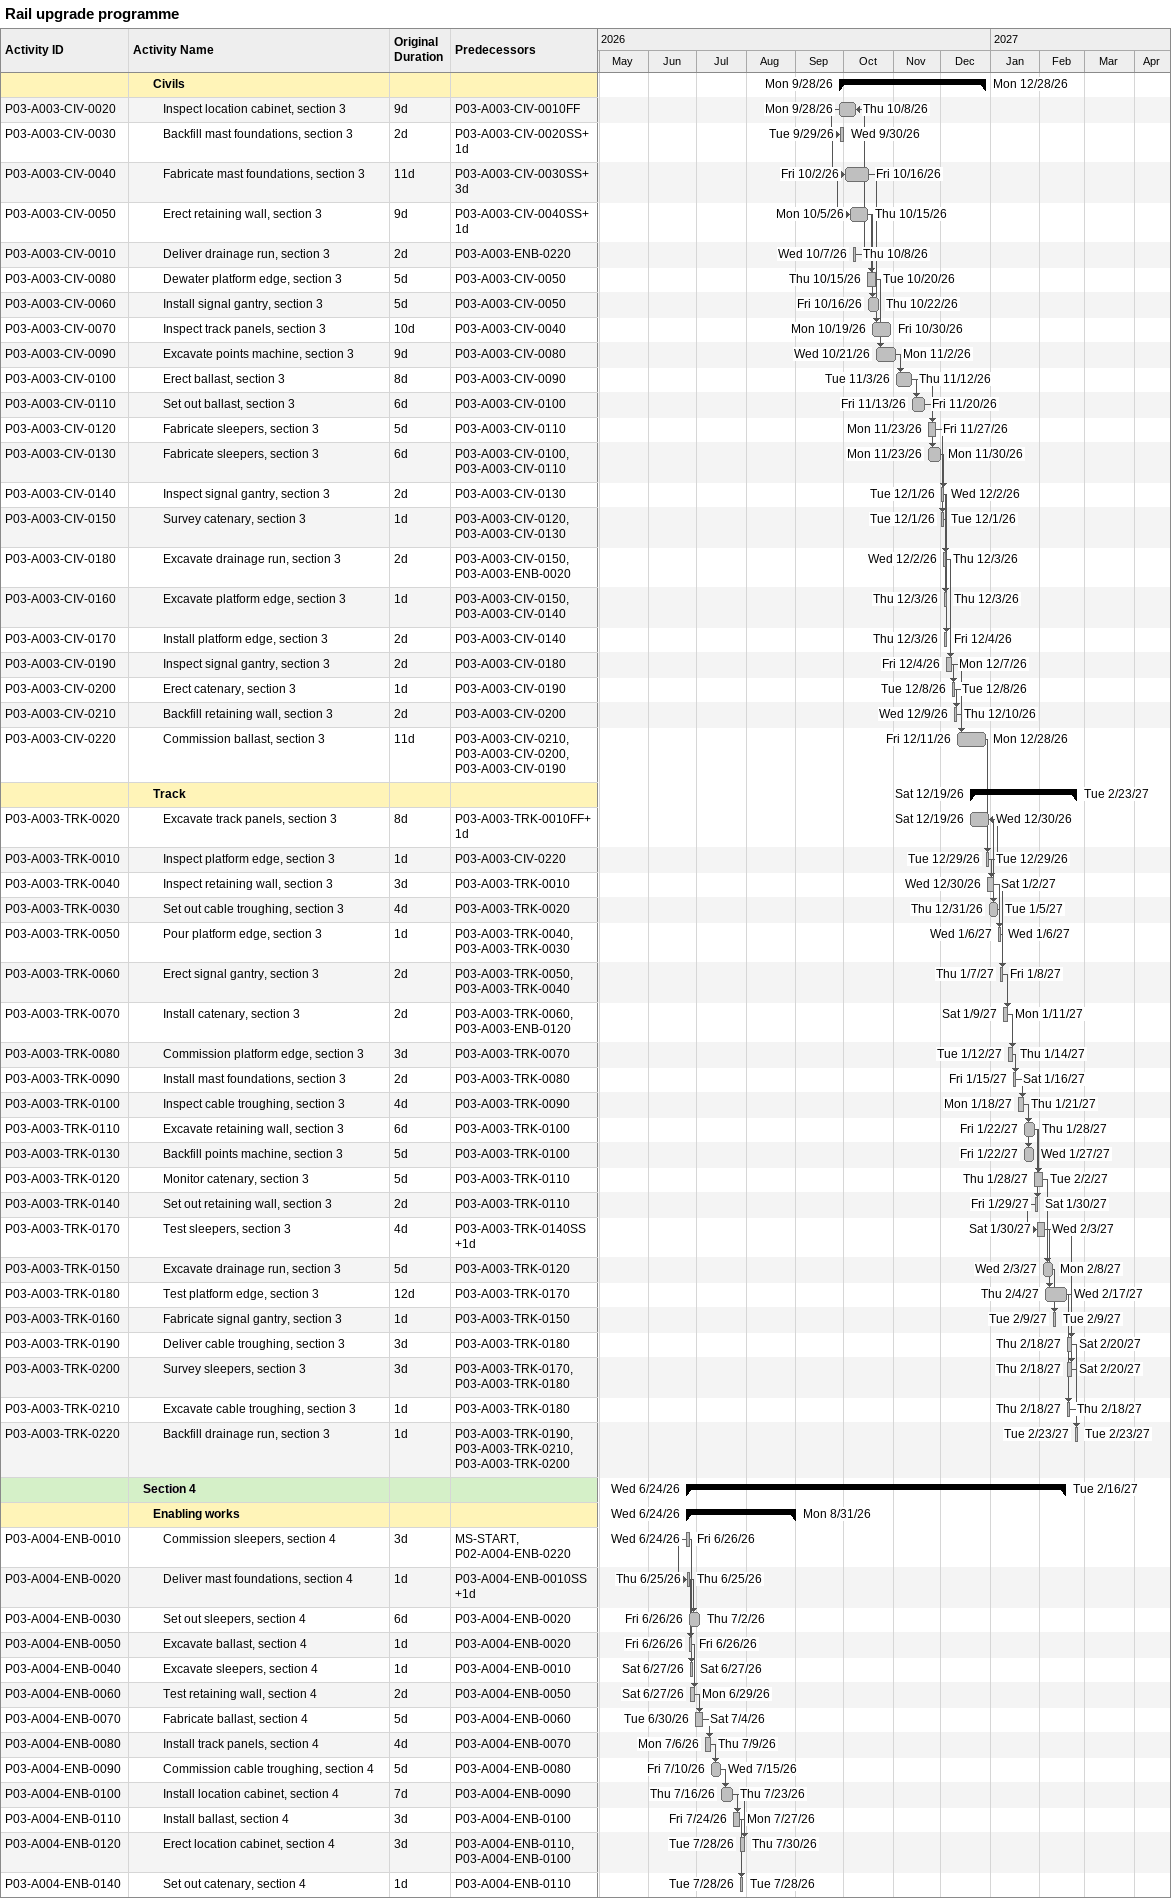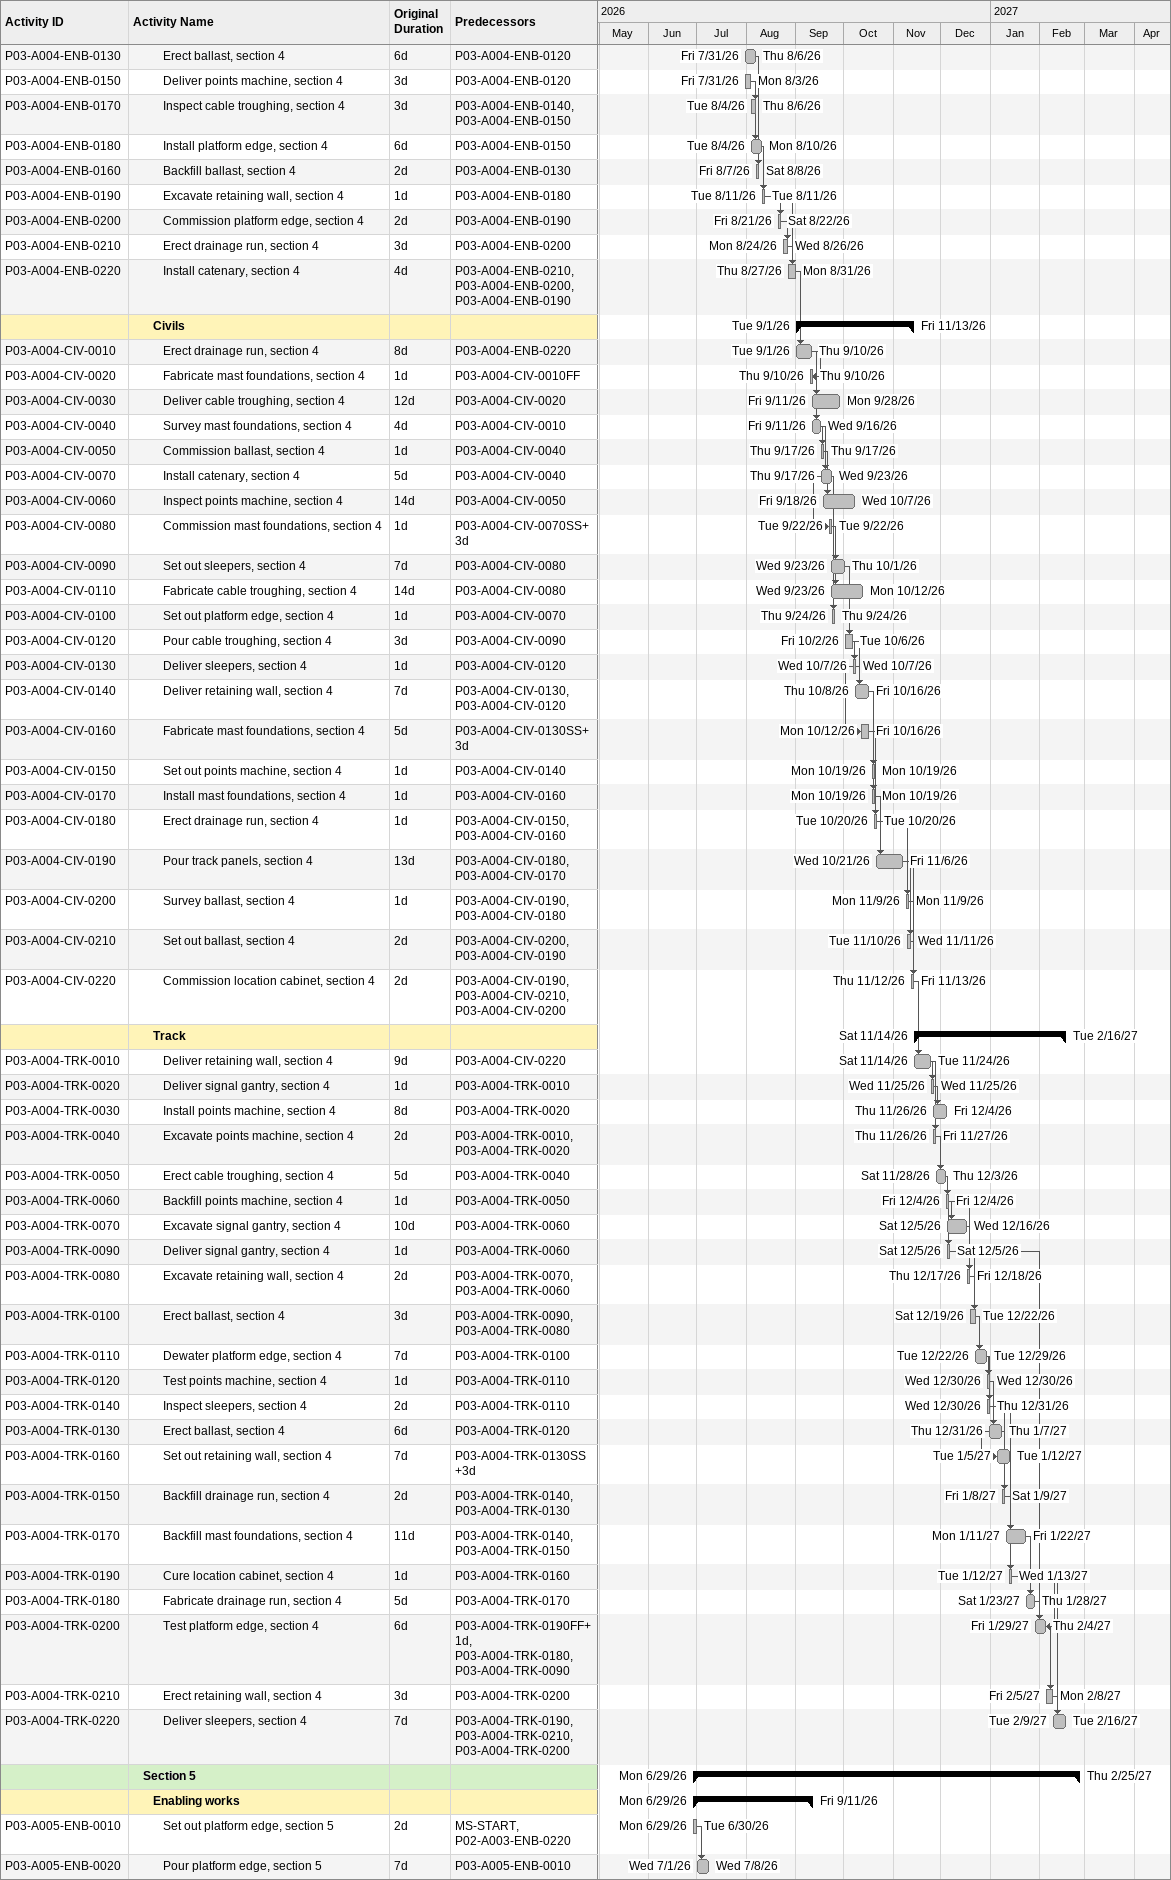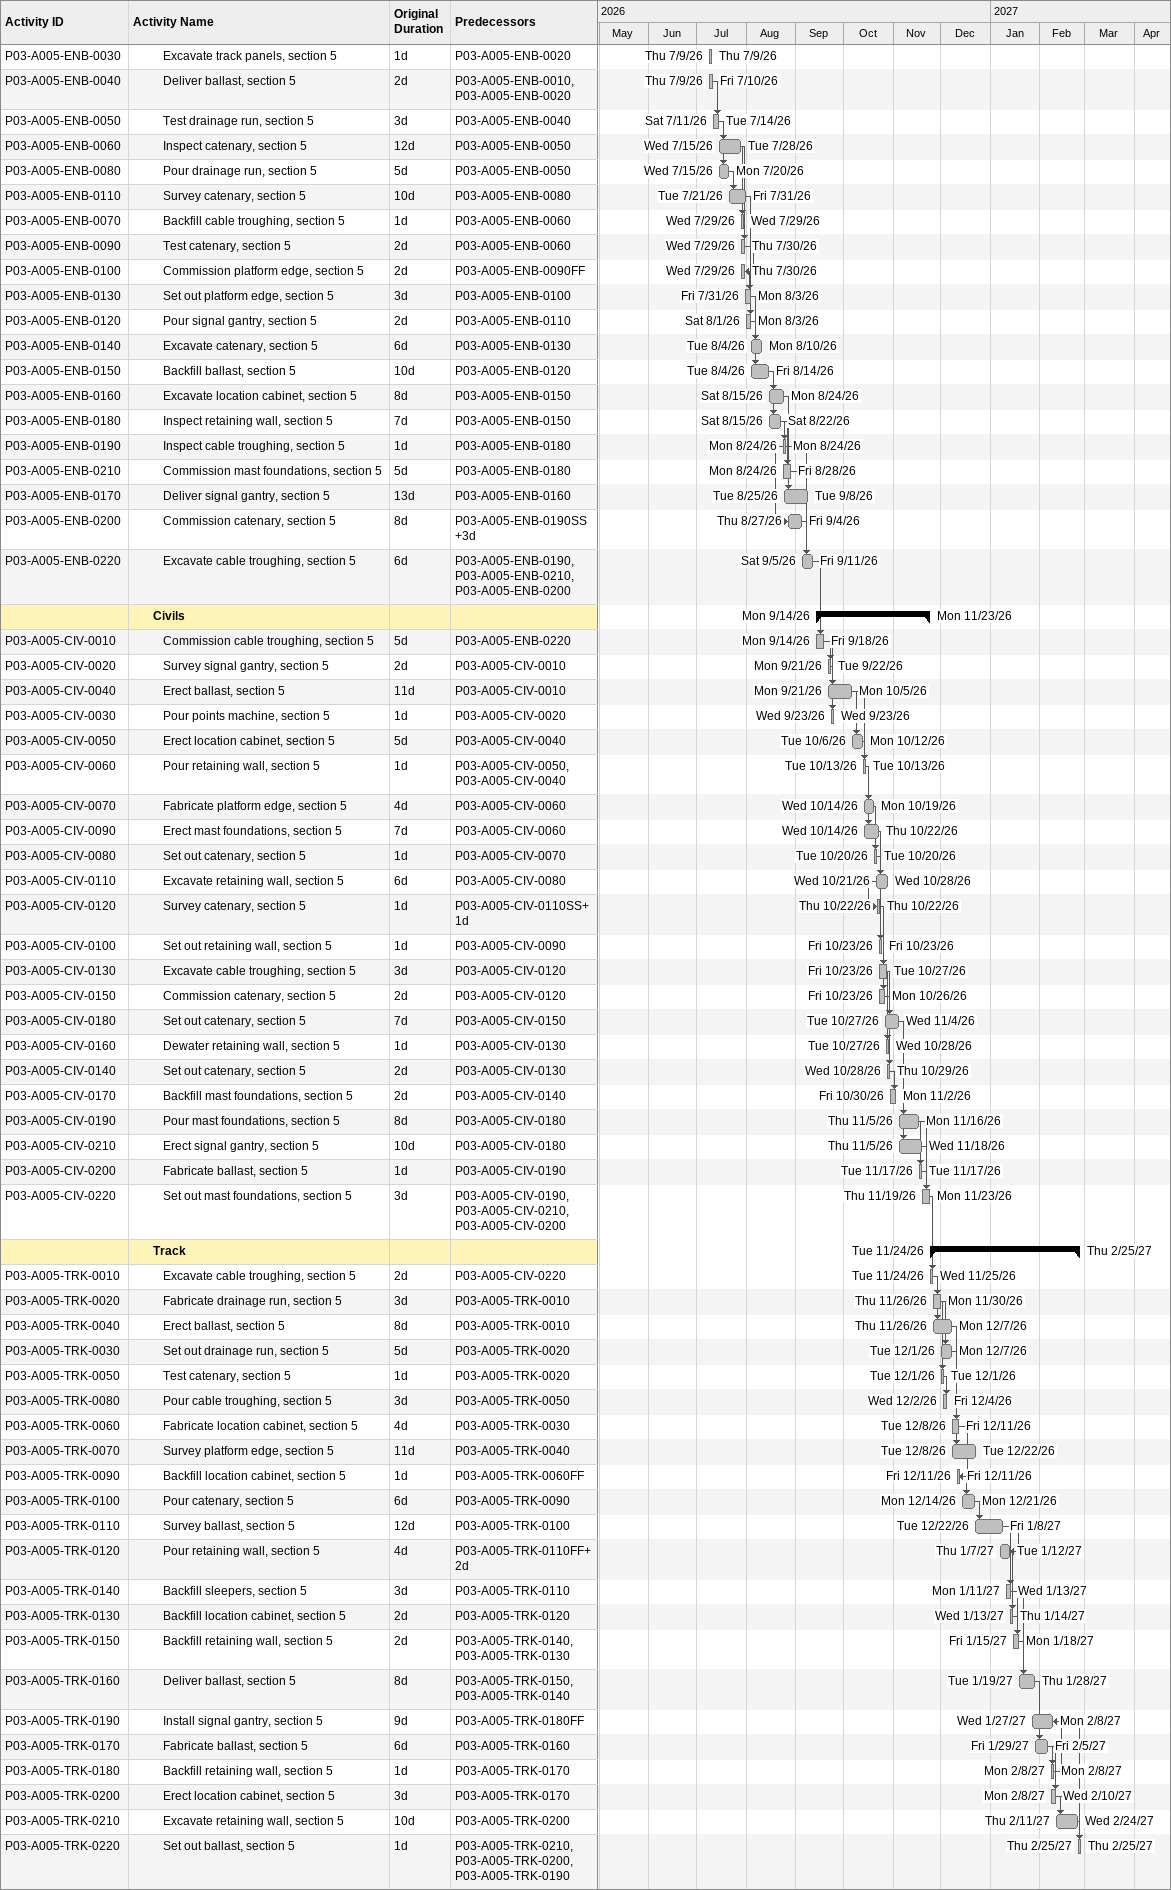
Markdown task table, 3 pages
Rail upgrade programme

| ID | Level | Task | Original duration | Start | Finish | Predecessors |
|---|---|---|---|---|---|---|
|  | 3 | **Civils** |  | 2026-09-28 | 2026-12-28 |  |
| P03-A003-CIV-0020 | 4 | Inspect location cabinet, section 3 | 9d | 2026-09-28 | 2026-10-08 | P03-A003-CIV-0010FF |
| P03-A003-CIV-0030 | 4 | Backfill mast foundations, section 3 | 2d | 2026-09-29 | 2026-09-30 | P03-A003-CIV-0020SS+1d |
| P03-A003-CIV-0040 | 4 | Fabricate mast foundations, section 3 | 11d | 2026-10-02 | 2026-10-16 | P03-A003-CIV-0030SS+3d |
| P03-A003-CIV-0050 | 4 | Erect retaining wall, section 3 | 9d | 2026-10-05 | 2026-10-15 | P03-A003-CIV-0040SS+1d |
| P03-A003-CIV-0010 | 4 | Deliver drainage run, section 3 | 2d | 2026-10-07 | 2026-10-08 | P03-A003-ENB-0220 |
| P03-A003-CIV-0080 | 4 | Dewater platform edge, section 3 | 5d | 2026-10-15 | 2026-10-20 | P03-A003-CIV-0050 |
| P03-A003-CIV-0060 | 4 | Install signal gantry, section 3 | 5d | 2026-10-16 | 2026-10-22 | P03-A003-CIV-0050 |
| P03-A003-CIV-0070 | 4 | Inspect track panels, section 3 | 10d | 2026-10-19 | 2026-10-30 | P03-A003-CIV-0040 |
| P03-A003-CIV-0090 | 4 | Excavate points machine, section 3 | 9d | 2026-10-21 | 2026-11-02 | P03-A003-CIV-0080 |
| P03-A003-CIV-0100 | 4 | Erect ballast, section 3 | 8d | 2026-11-03 | 2026-11-12 | P03-A003-CIV-0090 |
| P03-A003-CIV-0110 | 4 | Set out ballast, section 3 | 6d | 2026-11-13 | 2026-11-20 | P03-A003-CIV-0100 |
| P03-A003-CIV-0120 | 4 | Fabricate sleepers, section 3 | 5d | 2026-11-23 | 2026-11-27 | P03-A003-CIV-0110 |
| P03-A003-CIV-0130 | 4 | Fabricate sleepers, section 3 | 6d | 2026-11-23 | 2026-11-30 | P03-A003-CIV-0100, P03-A003-CIV-0110 |
| P03-A003-CIV-0140 | 4 | Inspect signal gantry, section 3 | 2d | 2026-12-01 | 2026-12-02 | P03-A003-CIV-0130 |
| P03-A003-CIV-0150 | 4 | Survey catenary, section 3 | 1d | 2026-12-01 | 2026-12-01 | P03-A003-CIV-0120, P03-A003-CIV-0130 |
| P03-A003-CIV-0180 | 4 | Excavate drainage run, section 3 | 2d | 2026-12-02 | 2026-12-03 | P03-A003-CIV-0150, P03-A003-ENB-0020 |
| P03-A003-CIV-0160 | 4 | Excavate platform edge, section 3 | 1d | 2026-12-03 | 2026-12-03 | P03-A003-CIV-0150, P03-A003-CIV-0140 |
| P03-A003-CIV-0170 | 4 | Install platform edge, section 3 | 2d | 2026-12-03 | 2026-12-04 | P03-A003-CIV-0140 |
| P03-A003-CIV-0190 | 4 | Inspect signal gantry, section 3 | 2d | 2026-12-04 | 2026-12-07 | P03-A003-CIV-0180 |
| P03-A003-CIV-0200 | 4 | Erect catenary, section 3 | 1d | 2026-12-08 | 2026-12-08 | P03-A003-CIV-0190 |
| P03-A003-CIV-0210 | 4 | Backfill retaining wall, section 3 | 2d | 2026-12-09 | 2026-12-10 | P03-A003-CIV-0200 |
| P03-A003-CIV-0220 | 4 | Commission ballast, section 3 | 11d | 2026-12-11 | 2026-12-28 | P03-A003-CIV-0210, P03-A003-CIV-0200, P03-A003-CIV-0190 |
|  | 3 | **Track** |  | 2026-12-19 | 2027-02-23 |  |
| P03-A003-TRK-0020 | 4 | Excavate track panels, section 3 | 8d | 2026-12-19 | 2026-12-30 | P03-A003-TRK-0010FF+1d |
| P03-A003-TRK-0010 | 4 | Inspect platform edge, section 3 | 1d | 2026-12-29 | 2026-12-29 | P03-A003-CIV-0220 |
| P03-A003-TRK-0040 | 4 | Inspect retaining wall, section 3 | 3d | 2026-12-30 | 2027-01-02 | P03-A003-TRK-0010 |
| P03-A003-TRK-0030 | 4 | Set out cable troughing, section 3 | 4d | 2026-12-31 | 2027-01-05 | P03-A003-TRK-0020 |
| P03-A003-TRK-0050 | 4 | Pour platform edge, section 3 | 1d | 2027-01-06 | 2027-01-06 | P03-A003-TRK-0040, P03-A003-TRK-0030 |
| P03-A003-TRK-0060 | 4 | Erect signal gantry, section 3 | 2d | 2027-01-07 | 2027-01-08 | P03-A003-TRK-0050, P03-A003-TRK-0040 |
| P03-A003-TRK-0070 | 4 | Install catenary, section 3 | 2d | 2027-01-09 | 2027-01-11 | P03-A003-TRK-0060, P03-A003-ENB-0120 |
| P03-A003-TRK-0080 | 4 | Commission platform edge, section 3 | 3d | 2027-01-12 | 2027-01-14 | P03-A003-TRK-0070 |
| P03-A003-TRK-0090 | 4 | Install mast foundations, section 3 | 2d | 2027-01-15 | 2027-01-16 | P03-A003-TRK-0080 |
| P03-A003-TRK-0100 | 4 | Inspect cable troughing, section 3 | 4d | 2027-01-18 | 2027-01-21 | P03-A003-TRK-0090 |
| P03-A003-TRK-0110 | 4 | Excavate retaining wall, section 3 | 6d | 2027-01-22 | 2027-01-28 | P03-A003-TRK-0100 |
| P03-A003-TRK-0130 | 4 | Backfill points machine, section 3 | 5d | 2027-01-22 | 2027-01-27 | P03-A003-TRK-0100 |
| P03-A003-TRK-0120 | 4 | Monitor catenary, section 3 | 5d | 2027-01-28 | 2027-02-02 | P03-A003-TRK-0110 |
| P03-A003-TRK-0140 | 4 | Set out retaining wall, section 3 | 2d | 2027-01-29 | 2027-01-30 | P03-A003-TRK-0110 |
| P03-A003-TRK-0170 | 4 | Test sleepers, section 3 | 4d | 2027-01-30 | 2027-02-03 | P03-A003-TRK-0140SS+1d |
| P03-A003-TRK-0150 | 4 | Excavate drainage run, section 3 | 5d | 2027-02-03 | 2027-02-08 | P03-A003-TRK-0120 |
| P03-A003-TRK-0180 | 4 | Test platform edge, section 3 | 12d | 2027-02-04 | 2027-02-17 | P03-A003-TRK-0170 |
| P03-A003-TRK-0160 | 4 | Fabricate signal gantry, section 3 | 1d | 2027-02-09 | 2027-02-09 | P03-A003-TRK-0150 |
| P03-A003-TRK-0190 | 4 | Deliver cable troughing, section 3 | 3d | 2027-02-18 | 2027-02-20 | P03-A003-TRK-0180 |
| P03-A003-TRK-0200 | 4 | Survey sleepers, section 3 | 3d | 2027-02-18 | 2027-02-20 | P03-A003-TRK-0170, P03-A003-TRK-0180 |
| P03-A003-TRK-0210 | 4 | Excavate cable troughing, section 3 | 1d | 2027-02-18 | 2027-02-18 | P03-A003-TRK-0180 |
| P03-A003-TRK-0220 | 4 | Backfill drainage run, section 3 | 1d | 2027-02-23 | 2027-02-23 | P03-A003-TRK-0190, P03-A003-TRK-0210, P03-A003-TRK-0200 |
|  | 2 | **Section 4** |  | 2026-06-24 | 2027-02-16 |  |
|  | 3 | **Enabling works** |  | 2026-06-24 | 2026-08-31 |  |
| P03-A004-ENB-0010 | 4 | Commission sleepers, section 4 | 3d | 2026-06-24 | 2026-06-26 | MS-START, P02-A004-ENB-0220 |
| P03-A004-ENB-0020 | 4 | Deliver mast foundations, section 4 | 1d | 2026-06-25 | 2026-06-25 | P03-A004-ENB-0010SS+1d |
| P03-A004-ENB-0030 | 4 | Set out sleepers, section 4 | 6d | 2026-06-26 | 2026-07-02 | P03-A004-ENB-0020 |
| P03-A004-ENB-0050 | 4 | Excavate ballast, section 4 | 1d | 2026-06-26 | 2026-06-26 | P03-A004-ENB-0020 |
| P03-A004-ENB-0040 | 4 | Excavate sleepers, section 4 | 1d | 2026-06-27 | 2026-06-27 | P03-A004-ENB-0010 |
| P03-A004-ENB-0060 | 4 | Test retaining wall, section 4 | 2d | 2026-06-27 | 2026-06-29 | P03-A004-ENB-0050 |
| P03-A004-ENB-0070 | 4 | Fabricate ballast, section 4 | 5d | 2026-06-30 | 2026-07-04 | P03-A004-ENB-0060 |
| P03-A004-ENB-0080 | 4 | Install track panels, section 4 | 4d | 2026-07-06 | 2026-07-09 | P03-A004-ENB-0070 |
| P03-A004-ENB-0090 | 4 | Commission cable troughing, section 4 | 5d | 2026-07-10 | 2026-07-15 | P03-A004-ENB-0080 |
| P03-A004-ENB-0100 | 4 | Install location cabinet, section 4 | 7d | 2026-07-16 | 2026-07-23 | P03-A004-ENB-0090 |
| P03-A004-ENB-0110 | 4 | Install ballast, section 4 | 3d | 2026-07-24 | 2026-07-27 | P03-A004-ENB-0100 |
| P03-A004-ENB-0120 | 4 | Erect location cabinet, section 4 | 3d | 2026-07-28 | 2026-07-30 | P03-A004-ENB-0110, P03-A004-ENB-0100 |
| P03-A004-ENB-0140 | 4 | Set out catenary, section 4 | 1d | 2026-07-28 | 2026-07-28 | P03-A004-ENB-0110 |
| P03-A004-ENB-0130 | 4 | Erect ballast, section 4 | 6d | 2026-07-31 | 2026-08-06 | P03-A004-ENB-0120 |
| P03-A004-ENB-0150 | 4 | Deliver points machine, section 4 | 3d | 2026-07-31 | 2026-08-03 | P03-A004-ENB-0120 |
| P03-A004-ENB-0170 | 4 | Inspect cable troughing, section 4 | 3d | 2026-08-04 | 2026-08-06 | P03-A004-ENB-0140, P03-A004-ENB-0150 |
| P03-A004-ENB-0180 | 4 | Install platform edge, section 4 | 6d | 2026-08-04 | 2026-08-10 | P03-A004-ENB-0150 |
| P03-A004-ENB-0160 | 4 | Backfill ballast, section 4 | 2d | 2026-08-07 | 2026-08-08 | P03-A004-ENB-0130 |
| P03-A004-ENB-0190 | 4 | Excavate retaining wall, section 4 | 1d | 2026-08-11 | 2026-08-11 | P03-A004-ENB-0180 |
| P03-A004-ENB-0200 | 4 | Commission platform edge, section 4 | 2d | 2026-08-21 | 2026-08-22 | P03-A004-ENB-0190 |
| P03-A004-ENB-0210 | 4 | Erect drainage run, section 4 | 3d | 2026-08-24 | 2026-08-26 | P03-A004-ENB-0200 |
| P03-A004-ENB-0220 | 4 | Install catenary, section 4 | 4d | 2026-08-27 | 2026-08-31 | P03-A004-ENB-0210, P03-A004-ENB-0200, P03-A004-ENB-0190 |
|  | 3 | **Civils** |  | 2026-09-01 | 2026-11-13 |  |
| P03-A004-CIV-0010 | 4 | Erect drainage run, section 4 | 8d | 2026-09-01 | 2026-09-10 | P03-A004-ENB-0220 |
| P03-A004-CIV-0020 | 4 | Fabricate mast foundations, section 4 | 1d | 2026-09-10 | 2026-09-10 | P03-A004-CIV-0010FF |
| P03-A004-CIV-0030 | 4 | Deliver cable troughing, section 4 | 12d | 2026-09-11 | 2026-09-28 | P03-A004-CIV-0020 |
| P03-A004-CIV-0040 | 4 | Survey mast foundations, section 4 | 4d | 2026-09-11 | 2026-09-16 | P03-A004-CIV-0010 |
| P03-A004-CIV-0050 | 4 | Commission ballast, section 4 | 1d | 2026-09-17 | 2026-09-17 | P03-A004-CIV-0040 |
| P03-A004-CIV-0070 | 4 | Install catenary, section 4 | 5d | 2026-09-17 | 2026-09-23 | P03-A004-CIV-0040 |
| P03-A004-CIV-0060 | 4 | Inspect points machine, section 4 | 14d | 2026-09-18 | 2026-10-07 | P03-A004-CIV-0050 |
| P03-A004-CIV-0080 | 4 | Commission mast foundations, section 4 | 1d | 2026-09-22 | 2026-09-22 | P03-A004-CIV-0070SS+3d |
| P03-A004-CIV-0090 | 4 | Set out sleepers, section 4 | 7d | 2026-09-23 | 2026-10-01 | P03-A004-CIV-0080 |
| P03-A004-CIV-0110 | 4 | Fabricate cable troughing, section 4 | 14d | 2026-09-23 | 2026-10-12 | P03-A004-CIV-0080 |
| P03-A004-CIV-0100 | 4 | Set out platform edge, section 4 | 1d | 2026-09-24 | 2026-09-24 | P03-A004-CIV-0070 |
| P03-A004-CIV-0120 | 4 | Pour cable troughing, section 4 | 3d | 2026-10-02 | 2026-10-06 | P03-A004-CIV-0090 |
| P03-A004-CIV-0130 | 4 | Deliver sleepers, section 4 | 1d | 2026-10-07 | 2026-10-07 | P03-A004-CIV-0120 |
| P03-A004-CIV-0140 | 4 | Deliver retaining wall, section 4 | 7d | 2026-10-08 | 2026-10-16 | P03-A004-CIV-0130, P03-A004-CIV-0120 |
| P03-A004-CIV-0160 | 4 | Fabricate mast foundations, section 4 | 5d | 2026-10-12 | 2026-10-16 | P03-A004-CIV-0130SS+3d |
| P03-A004-CIV-0150 | 4 | Set out points machine, section 4 | 1d | 2026-10-19 | 2026-10-19 | P03-A004-CIV-0140 |
| P03-A004-CIV-0170 | 4 | Install mast foundations, section 4 | 1d | 2026-10-19 | 2026-10-19 | P03-A004-CIV-0160 |
| P03-A004-CIV-0180 | 4 | Erect drainage run, section 4 | 1d | 2026-10-20 | 2026-10-20 | P03-A004-CIV-0150, P03-A004-CIV-0160 |
| P03-A004-CIV-0190 | 4 | Pour track panels, section 4 | 13d | 2026-10-21 | 2026-11-06 | P03-A004-CIV-0180, P03-A004-CIV-0170 |
| P03-A004-CIV-0200 | 4 | Survey ballast, section 4 | 1d | 2026-11-09 | 2026-11-09 | P03-A004-CIV-0190, P03-A004-CIV-0180 |
| P03-A004-CIV-0210 | 4 | Set out ballast, section 4 | 2d | 2026-11-10 | 2026-11-11 | P03-A004-CIV-0200, P03-A004-CIV-0190 |
| P03-A004-CIV-0220 | 4 | Commission location cabinet, section 4 | 2d | 2026-11-12 | 2026-11-13 | P03-A004-CIV-0190, P03-A004-CIV-0210, P03-A004-CIV-0200 |
|  | 3 | **Track** |  | 2026-11-14 | 2027-02-16 |  |
| P03-A004-TRK-0010 | 4 | Deliver retaining wall, section 4 | 9d | 2026-11-14 | 2026-11-24 | P03-A004-CIV-0220 |
| P03-A004-TRK-0020 | 4 | Deliver signal gantry, section 4 | 1d | 2026-11-25 | 2026-11-25 | P03-A004-TRK-0010 |
| P03-A004-TRK-0030 | 4 | Install points machine, section 4 | 8d | 2026-11-26 | 2026-12-04 | P03-A004-TRK-0020 |
| P03-A004-TRK-0040 | 4 | Excavate points machine, section 4 | 2d | 2026-11-26 | 2026-11-27 | P03-A004-TRK-0010, P03-A004-TRK-0020 |
| P03-A004-TRK-0050 | 4 | Erect cable troughing, section 4 | 5d | 2026-11-28 | 2026-12-03 | P03-A004-TRK-0040 |
| P03-A004-TRK-0060 | 4 | Backfill points machine, section 4 | 1d | 2026-12-04 | 2026-12-04 | P03-A004-TRK-0050 |
| P03-A004-TRK-0070 | 4 | Excavate signal gantry, section 4 | 10d | 2026-12-05 | 2026-12-16 | P03-A004-TRK-0060 |
| P03-A004-TRK-0090 | 4 | Deliver signal gantry, section 4 | 1d | 2026-12-05 | 2026-12-05 | P03-A004-TRK-0060 |
| P03-A004-TRK-0080 | 4 | Excavate retaining wall, section 4 | 2d | 2026-12-17 | 2026-12-18 | P03-A004-TRK-0070, P03-A004-TRK-0060 |
| P03-A004-TRK-0100 | 4 | Erect ballast, section 4 | 3d | 2026-12-19 | 2026-12-22 | P03-A004-TRK-0090, P03-A004-TRK-0080 |
| P03-A004-TRK-0110 | 4 | Dewater platform edge, section 4 | 7d | 2026-12-22 | 2026-12-29 | P03-A004-TRK-0100 |
| P03-A004-TRK-0120 | 4 | Test points machine, section 4 | 1d | 2026-12-30 | 2026-12-30 | P03-A004-TRK-0110 |
| P03-A004-TRK-0140 | 4 | Inspect sleepers, section 4 | 2d | 2026-12-30 | 2026-12-31 | P03-A004-TRK-0110 |
| P03-A004-TRK-0130 | 4 | Erect ballast, section 4 | 6d | 2026-12-31 | 2027-01-07 | P03-A004-TRK-0120 |
| P03-A004-TRK-0160 | 4 | Set out retaining wall, section 4 | 7d | 2027-01-05 | 2027-01-12 | P03-A004-TRK-0130SS+3d |
| P03-A004-TRK-0150 | 4 | Backfill drainage run, section 4 | 2d | 2027-01-08 | 2027-01-09 | P03-A004-TRK-0140, P03-A004-TRK-0130 |
| P03-A004-TRK-0170 | 4 | Backfill mast foundations, section 4 | 11d | 2027-01-11 | 2027-01-22 | P03-A004-TRK-0140, P03-A004-TRK-0150 |
| P03-A004-TRK-0190 | 4 | Cure location cabinet, section 4 | 1d | 2027-01-12 | 2027-01-13 | P03-A004-TRK-0160 |
| P03-A004-TRK-0180 | 4 | Fabricate drainage run, section 4 | 5d | 2027-01-23 | 2027-01-28 | P03-A004-TRK-0170 |
| P03-A004-TRK-0200 | 4 | Test platform edge, section 4 | 6d | 2027-01-29 | 2027-02-04 | P03-A004-TRK-0190FF+1d, P03-A004-TRK-0180, P03-A004-TRK-0090 |
| P03-A004-TRK-0210 | 4 | Erect retaining wall, section 4 | 3d | 2027-02-05 | 2027-02-08 | P03-A004-TRK-0200 |
| P03-A004-TRK-0220 | 4 | Deliver sleepers, section 4 | 7d | 2027-02-09 | 2027-02-16 | P03-A004-TRK-0190, P03-A004-TRK-0210, P03-A004-TRK-0200 |
|  | 2 | **Section 5** |  | 2026-06-29 | 2027-02-25 |  |
|  | 3 | **Enabling works** |  | 2026-06-29 | 2026-09-11 |  |
| P03-A005-ENB-0010 | 4 | Set out platform edge, section 5 | 2d | 2026-06-29 | 2026-06-30 | MS-START, P02-A003-ENB-0220 |
| P03-A005-ENB-0020 | 4 | Pour platform edge, section 5 | 7d | 2026-07-01 | 2026-07-08 | P03-A005-ENB-0010 |
| P03-A005-ENB-0030 | 4 | Excavate track panels, section 5 | 1d | 2026-07-09 | 2026-07-09 | P03-A005-ENB-0020 |
| P03-A005-ENB-0040 | 4 | Deliver ballast, section 5 | 2d | 2026-07-09 | 2026-07-10 | P03-A005-ENB-0010, P03-A005-ENB-0020 |
| P03-A005-ENB-0050 | 4 | Test drainage run, section 5 | 3d | 2026-07-11 | 2026-07-14 | P03-A005-ENB-0040 |
| P03-A005-ENB-0060 | 4 | Inspect catenary, section 5 | 12d | 2026-07-15 | 2026-07-28 | P03-A005-ENB-0050 |
| P03-A005-ENB-0080 | 4 | Pour drainage run, section 5 | 5d | 2026-07-15 | 2026-07-20 | P03-A005-ENB-0050 |
| P03-A005-ENB-0110 | 4 | Survey catenary, section 5 | 10d | 2026-07-21 | 2026-07-31 | P03-A005-ENB-0080 |
| P03-A005-ENB-0070 | 4 | Backfill cable troughing, section 5 | 1d | 2026-07-29 | 2026-07-29 | P03-A005-ENB-0060 |
| P03-A005-ENB-0090 | 4 | Test catenary, section 5 | 2d | 2026-07-29 | 2026-07-30 | P03-A005-ENB-0060 |
| P03-A005-ENB-0100 | 4 | Commission platform edge, section 5 | 2d | 2026-07-29 | 2026-07-30 | P03-A005-ENB-0090FF |
| P03-A005-ENB-0130 | 4 | Set out platform edge, section 5 | 3d | 2026-07-31 | 2026-08-03 | P03-A005-ENB-0100 |
| P03-A005-ENB-0120 | 4 | Pour signal gantry, section 5 | 2d | 2026-08-01 | 2026-08-03 | P03-A005-ENB-0110 |
| P03-A005-ENB-0140 | 4 | Excavate catenary, section 5 | 6d | 2026-08-04 | 2026-08-10 | P03-A005-ENB-0130 |
| P03-A005-ENB-0150 | 4 | Backfill ballast, section 5 | 10d | 2026-08-04 | 2026-08-14 | P03-A005-ENB-0120 |
| P03-A005-ENB-0160 | 4 | Excavate location cabinet, section 5 | 8d | 2026-08-15 | 2026-08-24 | P03-A005-ENB-0150 |
| P03-A005-ENB-0180 | 4 | Inspect retaining wall, section 5 | 7d | 2026-08-15 | 2026-08-22 | P03-A005-ENB-0150 |
| P03-A005-ENB-0190 | 4 | Inspect cable troughing, section 5 | 1d | 2026-08-24 | 2026-08-24 | P03-A005-ENB-0180 |
| P03-A005-ENB-0210 | 4 | Commission mast foundations, section 5 | 5d | 2026-08-24 | 2026-08-28 | P03-A005-ENB-0180 |
| P03-A005-ENB-0170 | 4 | Deliver signal gantry, section 5 | 13d | 2026-08-25 | 2026-09-08 | P03-A005-ENB-0160 |
| P03-A005-ENB-0200 | 4 | Commission catenary, section 5 | 8d | 2026-08-27 | 2026-09-04 | P03-A005-ENB-0190SS+3d |
| P03-A005-ENB-0220 | 4 | Excavate cable troughing, section 5 | 6d | 2026-09-05 | 2026-09-11 | P03-A005-ENB-0190, P03-A005-ENB-0210, P03-A005-ENB-0200 |
|  | 3 | **Civils** |  | 2026-09-14 | 2026-11-23 |  |
| P03-A005-CIV-0010 | 4 | Commission cable troughing, section 5 | 5d | 2026-09-14 | 2026-09-18 | P03-A005-ENB-0220 |
| P03-A005-CIV-0020 | 4 | Survey signal gantry, section 5 | 2d | 2026-09-21 | 2026-09-22 | P03-A005-CIV-0010 |
| P03-A005-CIV-0040 | 4 | Erect ballast, section 5 | 11d | 2026-09-21 | 2026-10-05 | P03-A005-CIV-0010 |
| P03-A005-CIV-0030 | 4 | Pour points machine, section 5 | 1d | 2026-09-23 | 2026-09-23 | P03-A005-CIV-0020 |
| P03-A005-CIV-0050 | 4 | Erect location cabinet, section 5 | 5d | 2026-10-06 | 2026-10-12 | P03-A005-CIV-0040 |
| P03-A005-CIV-0060 | 4 | Pour retaining wall, section 5 | 1d | 2026-10-13 | 2026-10-13 | P03-A005-CIV-0050, P03-A005-CIV-0040 |
| P03-A005-CIV-0070 | 4 | Fabricate platform edge, section 5 | 4d | 2026-10-14 | 2026-10-19 | P03-A005-CIV-0060 |
| P03-A005-CIV-0090 | 4 | Erect mast foundations, section 5 | 7d | 2026-10-14 | 2026-10-22 | P03-A005-CIV-0060 |
| P03-A005-CIV-0080 | 4 | Set out catenary, section 5 | 1d | 2026-10-20 | 2026-10-20 | P03-A005-CIV-0070 |
| P03-A005-CIV-0110 | 4 | Excavate retaining wall, section 5 | 6d | 2026-10-21 | 2026-10-28 | P03-A005-CIV-0080 |
| P03-A005-CIV-0120 | 4 | Survey catenary, section 5 | 1d | 2026-10-22 | 2026-10-22 | P03-A005-CIV-0110SS+1d |
| P03-A005-CIV-0100 | 4 | Set out retaining wall, section 5 | 1d | 2026-10-23 | 2026-10-23 | P03-A005-CIV-0090 |
| P03-A005-CIV-0130 | 4 | Excavate cable troughing, section 5 | 3d | 2026-10-23 | 2026-10-27 | P03-A005-CIV-0120 |
| P03-A005-CIV-0150 | 4 | Commission catenary, section 5 | 2d | 2026-10-23 | 2026-10-26 | P03-A005-CIV-0120 |
| P03-A005-CIV-0180 | 4 | Set out catenary, section 5 | 7d | 2026-10-27 | 2026-11-04 | P03-A005-CIV-0150 |
| P03-A005-CIV-0160 | 4 | Dewater retaining wall, section 5 | 1d | 2026-10-27 | 2026-10-28 | P03-A005-CIV-0130 |
| P03-A005-CIV-0140 | 4 | Set out catenary, section 5 | 2d | 2026-10-28 | 2026-10-29 | P03-A005-CIV-0130 |
| P03-A005-CIV-0170 | 4 | Backfill mast foundations, section 5 | 2d | 2026-10-30 | 2026-11-02 | P03-A005-CIV-0140 |
| P03-A005-CIV-0190 | 4 | Pour mast foundations, section 5 | 8d | 2026-11-05 | 2026-11-16 | P03-A005-CIV-0180 |
| P03-A005-CIV-0210 | 4 | Erect signal gantry, section 5 | 10d | 2026-11-05 | 2026-11-18 | P03-A005-CIV-0180 |
| P03-A005-CIV-0200 | 4 | Fabricate ballast, section 5 | 1d | 2026-11-17 | 2026-11-17 | P03-A005-CIV-0190 |
| P03-A005-CIV-0220 | 4 | Set out mast foundations, section 5 | 3d | 2026-11-19 | 2026-11-23 | P03-A005-CIV-0190, P03-A005-CIV-0210, P03-A005-CIV-0200 |
|  | 3 | **Track** |  | 2026-11-24 | 2027-02-25 |  |
| P03-A005-TRK-0010 | 4 | Excavate cable troughing, section 5 | 2d | 2026-11-24 | 2026-11-25 | P03-A005-CIV-0220 |
| P03-A005-TRK-0020 | 4 | Fabricate drainage run, section 5 | 3d | 2026-11-26 | 2026-11-30 | P03-A005-TRK-0010 |
| P03-A005-TRK-0040 | 4 | Erect ballast, section 5 | 8d | 2026-11-26 | 2026-12-07 | P03-A005-TRK-0010 |
| P03-A005-TRK-0030 | 4 | Set out drainage run, section 5 | 5d | 2026-12-01 | 2026-12-07 | P03-A005-TRK-0020 |
| P03-A005-TRK-0050 | 4 | Test catenary, section 5 | 1d | 2026-12-01 | 2026-12-01 | P03-A005-TRK-0020 |
| P03-A005-TRK-0080 | 4 | Pour cable troughing, section 5 | 3d | 2026-12-02 | 2026-12-04 | P03-A005-TRK-0050 |
| P03-A005-TRK-0060 | 4 | Fabricate location cabinet, section 5 | 4d | 2026-12-08 | 2026-12-11 | P03-A005-TRK-0030 |
| P03-A005-TRK-0070 | 4 | Survey platform edge, section 5 | 11d | 2026-12-08 | 2026-12-22 | P03-A005-TRK-0040 |
| P03-A005-TRK-0090 | 4 | Backfill location cabinet, section 5 | 1d | 2026-12-11 | 2026-12-11 | P03-A005-TRK-0060FF |
| P03-A005-TRK-0100 | 4 | Pour catenary, section 5 | 6d | 2026-12-14 | 2026-12-21 | P03-A005-TRK-0090 |
| P03-A005-TRK-0110 | 4 | Survey ballast, section 5 | 12d | 2026-12-22 | 2027-01-08 | P03-A005-TRK-0100 |
| P03-A005-TRK-0120 | 4 | Pour retaining wall, section 5 | 4d | 2027-01-07 | 2027-01-12 | P03-A005-TRK-0110FF+2d |
| P03-A005-TRK-0140 | 4 | Backfill sleepers, section 5 | 3d | 2027-01-11 | 2027-01-13 | P03-A005-TRK-0110 |
| P03-A005-TRK-0130 | 4 | Backfill location cabinet, section 5 | 2d | 2027-01-13 | 2027-01-14 | P03-A005-TRK-0120 |
| P03-A005-TRK-0150 | 4 | Backfill retaining wall, section 5 | 2d | 2027-01-15 | 2027-01-18 | P03-A005-TRK-0140, P03-A005-TRK-0130 |
| P03-A005-TRK-0160 | 4 | Deliver ballast, section 5 | 8d | 2027-01-19 | 2027-01-28 | P03-A005-TRK-0150, P03-A005-TRK-0140 |
| P03-A005-TRK-0190 | 4 | Install signal gantry, section 5 | 9d | 2027-01-27 | 2027-02-08 | P03-A005-TRK-0180FF |
| P03-A005-TRK-0170 | 4 | Fabricate ballast, section 5 | 6d | 2027-01-29 | 2027-02-05 | P03-A005-TRK-0160 |
| P03-A005-TRK-0180 | 4 | Backfill retaining wall, section 5 | 1d | 2027-02-08 | 2027-02-08 | P03-A005-TRK-0170 |
| P03-A005-TRK-0200 | 4 | Erect location cabinet, section 5 | 3d | 2027-02-08 | 2027-02-10 | P03-A005-TRK-0170 |
| P03-A005-TRK-0210 | 4 | Excavate retaining wall, section 5 | 10d | 2027-02-11 | 2027-02-24 | P03-A005-TRK-0200 |
| P03-A005-TRK-0220 | 4 | Set out ballast, section 5 | 1d | 2027-02-25 | 2027-02-25 | P03-A005-TRK-0210, P03-A005-TRK-0200, P03-A005-TRK-0190 |
